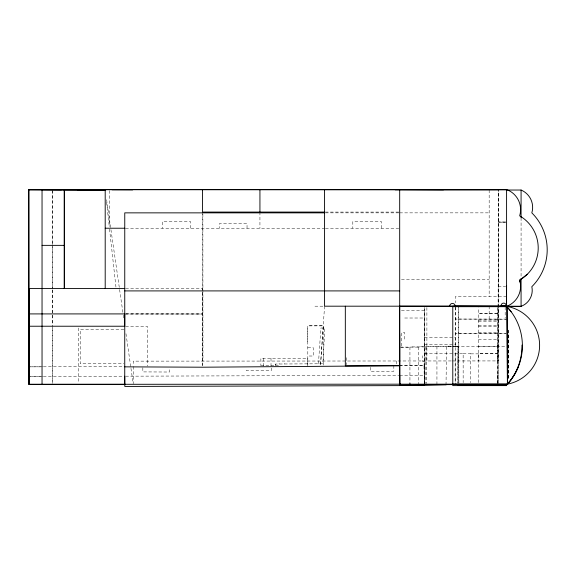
<?xml version="1.0" encoding="UTF-8"?>
<svg xmlns="http://www.w3.org/2000/svg" width="576" height="576" viewBox="0 0 576 576"><rect width="100%" height="100%" fill="white"/><g stroke="black" fill="none" stroke-linecap="round" stroke-linejoin="round"><path stroke-width="0.43" stroke-dasharray="2.88 2.16" d="M409.932 385.207L409.932 346.918L426.031 346.918M418.651 385.207L418.651 346.752L458.042 346.291L458.042 385.135M426.031 385.027L426.031 346.586L458.042 346.529M455.234 307.181L455.191 346.291L506.52 346.291M489.168 319.068L489.168 307.181M497.714 384.336L497.714 353.707L478.692 353.707L478.692 382.68M498.694 383.436L498.694 190.62M142.841 367.762L142.826 371.902L169.531 372.024L169.553 367.884M497.722 383.45L498.067 307.584L498.096 383.17M498.074 306.691L498.694 190.462M446.018 384.869L446.558 346.133L458.042 346.291L457.524 383.026M318.442 363.622L320.897 327.989L324.77 328.14L322.942 363.766L275.566 364.032L275.566 366.516L275.566 364.032M324.576 306.187L320.479 365.659L323.316 325.872L307.786 325.879M423.994 365.659L424.418 361.001L424.418 307.109L424.418 384.394L423.994 365.659L399.686 365.738M278.928 363.895L279.526 363.895M284.27 363.895L284.868 363.895M42.48 366.811L29.894 366.847L41.17 366.847M43.373 366.804L124.265 366.559M42.444 376.438L29.916 376.474L41.17 376.474M43.344 376.43L123.869 376.193M125.662 376.186L398.786 375.365M399.686 375.365L424.447 375.293M325.318 212.076L398.786 212.076M325.469 212.861L398.786 212.861M399.686 212.861L489.168 212.861M505.634 221.926L498.521 221.926L506.506 222.307L498.528 222.307M125.568 228.226L324.576 228.226M325.469 228.226L398.786 228.226M401.472 279.742L489.168 279.742M498.182 286.502L505.692 286.495M125.654 288.439L202.558 288.439L202.558 366.322M506.556 296.618L455.234 296.618L455.234 302.803M314.95 306.187L323.698 306.187M401.45 310.219L424.418 310.219L424.454 384.106M125.654 313.913L202.558 313.913M124.762 314.028L202.536 314.028L124.762 313.913M404.698 318.01L424.418 318.01M506.556 319.068L455.234 319.068L506.563 319.226M478.462 320.09L497.563 320.09M478.462 321.178L497.563 321.178M478.462 325.685L497.563 325.685M125.633 326.225L147.283 326.225L147.283 366.07M478.462 326.304L497.563 326.304M123.876 329.53L80.201 329.53L80.201 363.694L123.876 363.694M508.428 330.271L508.601 379.282M478.462 332.359L497.563 332.359M506.52 333.36L455.191 333.36L505.634 333.511M424.418 337.709L455.234 337.709M478.462 339.35L497.563 339.35M424.418 344.542L455.479 344.542M478.462 346.644L497.563 346.644M400.154 347.098L418.651 347.098M401.04 347.263L409.932 347.263M307.8 347.789L313.387 347.782L313.394 356.011L307.807 356.018M424.418 353.549L463.154 353.549L463.154 382.68M463.154 353.707L470.765 353.707L470.765 382.68M470.765 353.858L478.692 353.858M451.267 360.95L133.265 361.138L133.272 365.587M452.16 360.95L498.802 360.922L498.694 189.727M424.188 361.332L422.402 361.332L422.402 355.745M399.686 365.659L424.418 365.659L424.476 384.545M260.87 365.206L278.417 365.767M478.692 355.255L478.462 361.001M106.61 199.721L123.149 314.186M123.278 315.072L123.79 318.622M125.971 333.706L130.838 367.423M130.968 368.316L133.15 383.4M106.603 202.421L109.253 226.447M109.548 229.111L116.006 287.554M346.327 357.674L346.464 364.774M497.714 353.707L497.786 361.058M271.656 368.042L271.678 370.282L246.211 370.519L246.19 368.287M458.892 383.27L458.482 307.26L458.503 383.27M497.808 345.146L497.83 352.692M508.745 334.49L508.759 379.282M508.428 330.062L508.45 379.282M505.159 307.145L505.166 318.046M497.707 375.07L497.714 383.162M497.556 307.548L497.563 353.441L478.462 353.441L478.462 307.555M426.881 307.606L426.895 361.001M323.338 365.098L323.316 325.699L307.786 325.706L307.807 365.227M202.874 214.114L202.968 361.109M133.272 366.48L133.279 383.393M52.459 190.894L52.495 245.779M52.495 246.679L52.524 288.965M52.524 289.865L52.538 314.158M52.538 315.058L52.582 384.336M521.078 217.764L521.078 277.704M489.168 190.03L489.168 296.618M455.234 307.231L455.234 384.415M455.17 353.549L455.17 384.394M436.939 346.363L436.939 385.034M426.031 346.752L426.031 383.09M404.698 339.127L404.698 332.604L401.594 332.604L401.594 346.579M396.54 361.001L396.54 364.111M393.833 365.659L393.833 371.254L370.231 371.254L370.231 365.659M381.391 228.226L381.391 221.551L352.814 221.551L352.814 228.226M307.786 328.687L307.786 342.878M307.807 366.322L307.807 358.286L260.87 358.286L260.87 365.429M271.015 358.286L271.015 366.358M263.405 358.286L263.405 366.358M259.934 212.076L259.934 228.226M247.039 228.226L247.039 223.567L219.398 223.567L219.398 228.226M202.558 212.076L202.558 365.659M190.375 228.226L190.375 221.393L162.583 221.393L162.583 228.226M109.454 190.62L109.454 226.44M78.646 328.01L78.646 383.407M52.459 189.994L52.459 243.77M52.459 244.67L52.459 325.332M52.459 328.01L52.459 383.436M497.563 313.524L478.462 313.531L497.563 313.574"/><path stroke-width="0.86" d="M29.023 313.913L29.023 384.329L125.417 384.336M42.041 384.329L42.041 189.72L61.43 189.792M124.74 384.314L124.762 212.861L324.576 212.861M259.934 212.076L259.934 189.562M324.576 189.562L324.576 306.187L506.902 306.194M443.534 189.792L399.686 189.562L399.686 384.163L399.694 334.512M400.154 383.602L400.154 385.373L409.932 385.373L409.932 383.602M506.585 285.415L506.556 306.331A56.866 56.866 0 0 1 507.427 384.142L29.023 384.336L28.8 288.439L124.762 288.439M446.018 384.408L446.018 384.869L400.154 385.207M457.502 384.574L446.018 384.646M518.314 366.962L515.189 373.507L511.258 379.591L506.585 385.135L458.042 385.135M519.854 280.958L521.683 278.582M527.342 274.234L519.66 280.13A21.254 21.254 0 0 1 509.026 305.273L506.556 306.346L399.686 306.187L399.708 384.163M112.003 189.799L132.682 189.871M399.686 365.738L202.558 367.207L124.762 366.847M399.715 385.459L424.483 385.38M124.74 376.186L124.798 386.438L399.715 385.61L399.686 375.365M28.8 313.913L124.762 313.913L124.762 326.225L28.8 326.225L28.8 189.72L498.694 189.72M64.26 189.871L105.199 189.871L64.26 189.72L64.26 288.439M395.186 189.792L506.491 189.72L105.199 189.562L105.199 288.439M506.902 190.03L521.078 190.03A18.806 18.806 0 0 1 531.828 212.861A52.027 52.027 0 0 1 531.828 286.704A17.028 17.028 0 0 1 521.078 306.338L506.556 306.338L507.427 384.142L452.786 384.142M324.576 212.076L202.558 212.076L202.558 189.871M105.199 228.226L124.848 228.226M42.041 245.362L64.361 245.362M124.762 290.909L399.686 290.909M521.467 306.338L455.825 306.194L506.585 306.331L506.585 189.562A21.341 21.341 0 0 1 519.66 215.849A37.116 37.116 0 0 1 519.66 280.13L520.279 282.751M452.786 306.684L507.427 306.684L507.427 384.142A57.924 57.917 64.5 0 0 522.014 345.074M399.686 365.659L345.326 365.861L345.326 306.187M28.994 366.847L28.994 326.225M446.558 384.552L418.651 385.027M29.023 288.439L29.023 384.329L28.8 189.72L105.818 189.835M77.623 189.857L105.199 189.727M28.8 189.72L64.361 189.871L64.361 288.439M456.617 384.415L458.402 384.437M451.26 384.48L497.714 385.135M511.164 311.796L506.556 306.346A39.506 39.506 0 0 1 507.427 384.142M506.585 384.142L506.585 385.61L452.786 385.61L452.786 306.187L455.227 306.194A2.765 2.765 0 0 0 452.462 303.43A2.765 2.765 0 0 0 449.69 306.187M521.078 190.03L521.078 217.764M521.078 278.604L521.078 306.497M506.21 305.834L501.084 305.834A2.57 2.57 0 0 1 503.647 303.106A2.57 2.57 0 0 1 506.21 305.834"/></g></svg>
